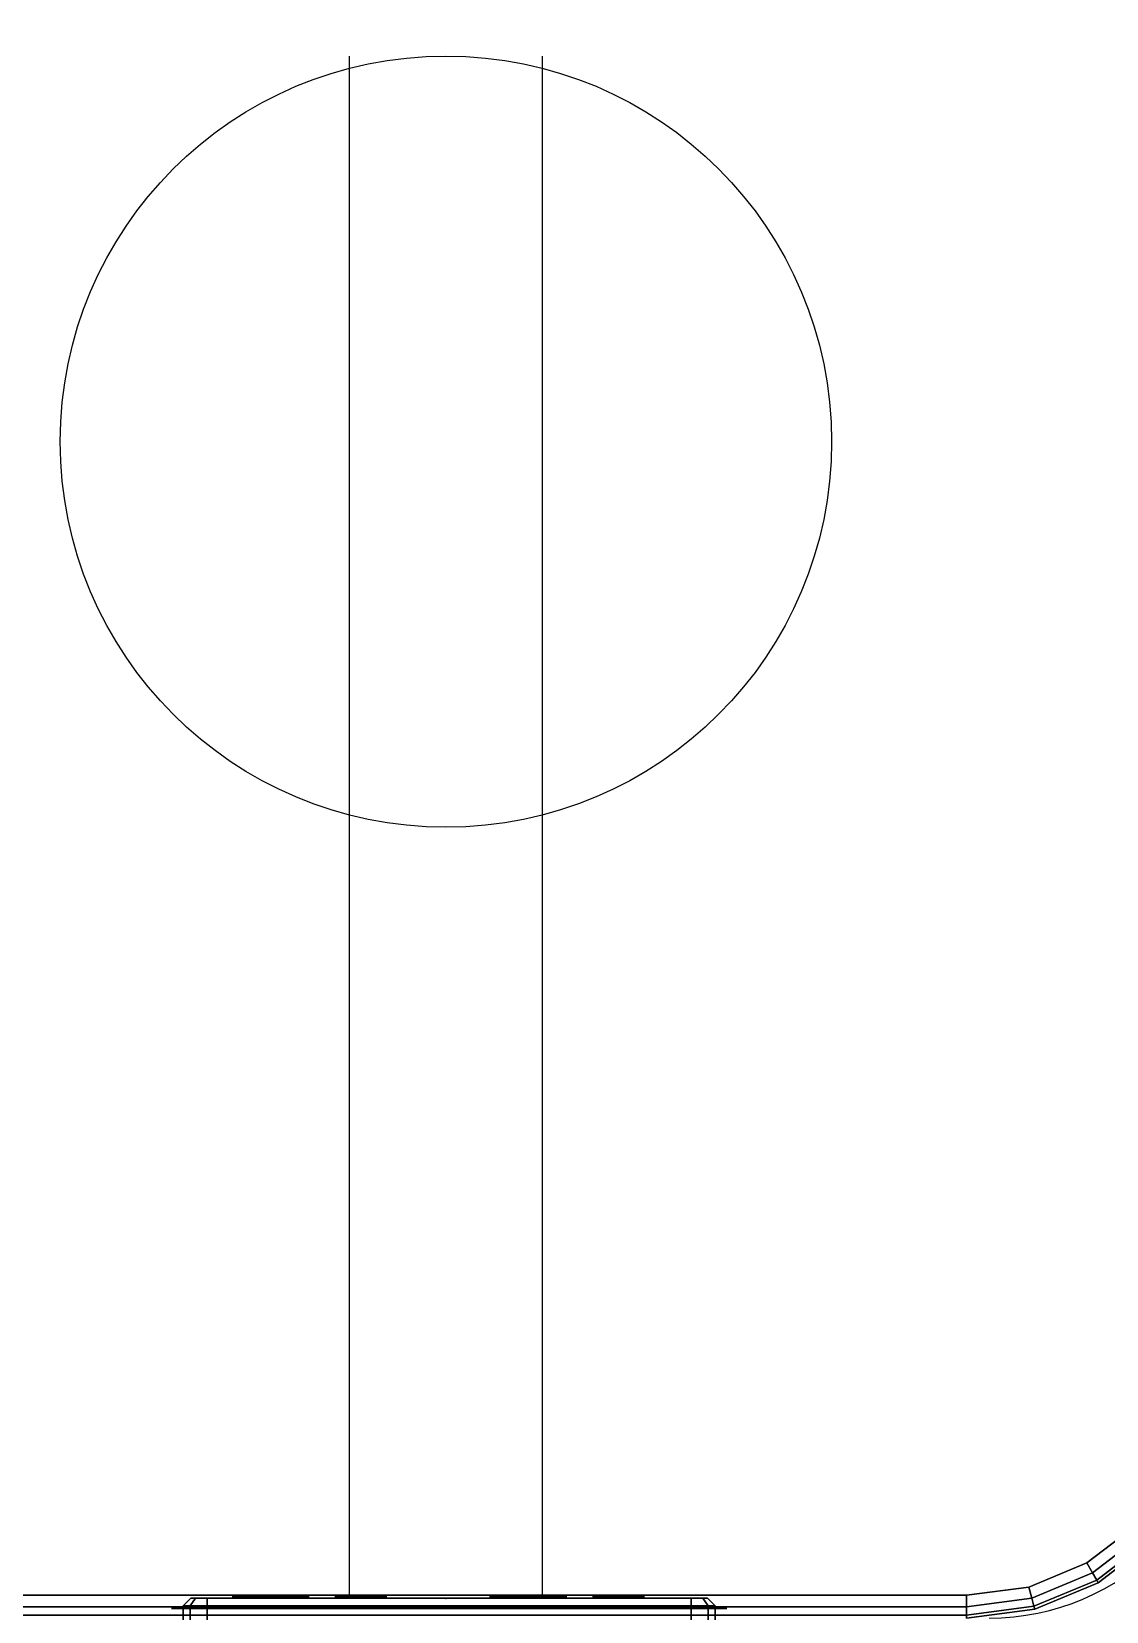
# Model space of a CAD drawing. Extents: x -170 to 1783, y -20 to 1205.
# Drawn here: x 163.7 to 169.27, y 759.3 to 767.49 of the extents above; entities that cross this region are included whole.
import ezdxf

# ---------------------------------------------------------------- set-up
doc = ezdxf.new("R2010")
doc.units = 0
doc.header["$LTSCALE"] = 96
doc.header["$MEASUREMENT"] = 0
for name, color, linetype in [('A-FURN-3-PANEL-KNOCK', 7, 'Continuous'), ('A-FURN-3-POWER-RECP-BLACK', 7, 'Continuous'), ('A-FURN-3-POWER-RECP-GREY', 7, 'Continuous'), ('A-FURN-3-WKSF-TOP', 7, 'Continuous'), ('A-FURN-3-WKSF-TRIM', 7, 'Continuous'), ('A-FURN-P-WKSF', 7, 'Continuous'), ('MAIN_ELECTRICAL', 7, 'Continuous'), ('MAIN_PANEL', 7, 'Continuous'), ('MAIN_WKSURF', 7, 'Continuous'), ('SM', 7, 'Continuous')]:
    doc.layers.add(name, color=color, linetype=linetype)

# ---------------------------------------------------------------- blocks, each defined once
blk = doc.blocks.new('EC-EFP-456')
at = {"layer": 'A-FURN-3-PANEL-KNOCK', "color": 30, "linetype": 'Continuous'}
for points, invisible_edges in [([(5.49, -0.05, 3.5405), (5.49, -0.05, 0.9405), (2.61, -0.05, 0.9405), (2.61, -0.05, 3.5405)], 10), ([(5.49, -0.05, 0.9405), (5.4712, -0.05, 0.8705), (2.6288, -0.05, 0.8705), (2.61, -0.05, 0.9405)], 10), ([(2.61, -0.05, 3.5405), (2.6288, -0.05, 3.6105), (5.4712, -0.05, 3.6105), (5.49, -0.05, 3.5405)], 10), ([(5.4712, -0.05, 0.8705), (5.42, -0.05, 0.8192), (2.68, -0.05, 0.8192), (2.6288, -0.05, 0.8705)], 10), ([(2.6288, -0.05, 3.6105), (2.68, -0.05, 3.6617), (5.42, -0.05, 3.6617), (5.4712, -0.05, 3.6105)], 10), ([(5.42, -0.05, 0.8192), (5.35, -0.05, 0.8005), (2.75, -0.05, 0.8005), (2.68, -0.05, 0.8192)], 8), ([(2.68, -0.05, 3.6617), (2.75, -0.05, 3.6805), (5.35, -0.05, 3.6805), (5.42, -0.05, 3.6617)], 8)]:
    blk.add_3dface(points, dxfattribs=dict(at, invisible_edges=invisible_edges))
blk = doc.blocks.new('EC-WYC-64-2424-T')
at = {"layer": 'A-FURN-3-WKSF-TOP', "color": 60, "linetype": 'Continuous'}
for points, invisible_edges in [([(26.9099, -26.9099, 29), (0.743, -0.2855, 29), (1.0445, -0.1606, 29), (1.368, -0.118, 29)], 9), ([(26.9099, -26.9099, 27.75), (1.368, -0.118, 27.75), (1.0445, -0.1606, 27.75), (0.743, -0.2855, 27.75)], 9), ([(1.368, -0.118, 29), (19.9334, -0.118, 29), (20.1772, -0.142, 29), (34.22, -23.882, 29)], 12), ([(1.368, -0.118, 29), (34.22, -23.882, 29), (32.8706, -23.9704, 29), (31.5443, -24.2343, 29)], 9), ([(29.051, -25.267, 29), (1.368, -0.118, 29), (31.5443, -24.2343, 29), (30.2638, -24.6689, 29)], 3), ([(1.368, -0.118, 29), (29.051, -25.267, 29), (27.9266, -26.0183, 29), (26.9099, -26.9099, 29)], 9), ([(1.368, -0.118, 27.75), (26.9099, -26.9099, 27.75), (27.9266, -26.0183, 27.75), (29.051, -25.267, 27.75)], 9), ([(29.051, -25.267, 27.75), (30.2638, -24.6689, 27.75), (31.5443, -24.2343, 27.75), (1.368, -0.118, 27.75)], 12), ([(1.368, -0.118, 27.75), (31.5443, -24.2343, 27.75), (32.8706, -23.9704, 27.75), (34.22, -23.882, 27.75)], 9), ([(1.368, -0.118, 27.75), (34.22, -23.882, 27.75), (20.1772, -0.142, 27.75), (19.9334, -0.118, 27.75)], 3), ([(0.2855, -0.743, 29), (0.4841, -0.4841, 29), (0.743, -0.2855, 29), (26.9099, -26.9099, 29)], 12), ([(0.2855, -0.743, 27.75), (26.9099, -26.9099, 27.75), (0.743, -0.2855, 27.75), (0.4841, -0.4841, 27.75)], 3), ([(26.9099, -26.9099, 29), (0.118, -1.368, 29), (0.1606, -1.0445, 29), (0.2855, -0.743, 29)], 9), ([(26.9099, -26.9099, 27.75), (0.2855, -0.743, 27.75), (0.1606, -1.0445, 27.75), (0.118, -1.368, 27.75)], 9), ([(0.118, -1.368, 29), (26.9099, -26.9099, 29), (26.0183, -27.9266, 29), (25.267, -29.051, 29)], 9), ([(25.267, -29.051, 29), (24.6689, -30.2638, 29), (24.2343, -31.5443, 29), (0.118, -1.368, 29)], 12), ([(0.118, -1.368, 29), (24.2343, -31.5443, 29), (23.9704, -32.8706, 29), (23.882, -34.22, 29)], 9), ([(0.118, -1.368, 29), (23.882, -34.22, 29), (0.142, -20.2252, 29), (0.118, -19.9814, 29)], 3), ([(0.118, -1.368, 27.75), (0.118, -19.9814, 27.75), (0.142, -20.2252, 27.75), (23.882, -34.22, 27.75)], 12), ([(0.118, -1.368, 27.75), (23.882, -34.22, 27.75), (23.9704, -32.8706, 27.75), (24.2343, -31.5443, 27.75)], 9), ([(25.267, -29.051, 27.75), (0.118, -1.368, 27.75), (24.2343, -31.5443, 27.75), (24.6689, -30.2638, 27.75)], 3), ([(0.118, -1.368, 27.75), (25.267, -29.051, 27.75), (26.0183, -27.9266, 27.75), (26.9099, -26.9099, 27.75)], 9)]:
    blk.add_3dface(points, dxfattribs=dict(at, invisible_edges=invisible_edges))
at = {"layer": 'A-FURN-3-WKSF-TRIM', "color": 40, "linetype": 'Continuous'}
for points in [[(1.018, -0.0619, 28.941), (1.0139, -0.0466, 28.882), (1.368, 0, 28.882), (1.368, -0.0158, 28.941)], [(1.0139, -0.0466, 28.882), (1.0139, -0.0466, 27.868), (1.368, 0, 27.868), (1.368, 0, 28.882)], [(1.0139, -0.0466, 27.868), (1.018, -0.0619, 27.809), (1.368, -0.0158, 27.809), (1.368, 0, 27.868)], [(0.6919, -0.197, 28.941), (0.684, -0.1833, 28.882), (1.0139, -0.0466, 28.882), (1.018, -0.0619, 28.941)], [(0.684, -0.1833, 28.882), (0.684, -0.1833, 27.868), (1.0139, -0.0466, 27.868), (1.0139, -0.0466, 28.882)], [(0.684, -0.1833, 27.868), (0.6919, -0.197, 27.809), (1.018, -0.0619, 27.809), (1.0139, -0.0466, 27.868)], [(0.7135, -0.2344, 28.9842), (0.6919, -0.197, 28.941), (1.018, -0.0619, 28.941), (1.0292, -0.1036, 28.9842)], [(0.6919, -0.197, 27.809), (0.7135, -0.2344, 27.7658), (1.0292, -0.1036, 27.7658), (1.018, -0.0619, 27.809)], [(1.0292, -0.1036, 28.9842), (1.018, -0.0619, 28.941), (1.368, -0.0158, 28.941), (1.368, -0.059, 28.9842)], [(1.018, -0.0619, 27.809), (1.0292, -0.1036, 27.7658), (1.368, -0.059, 27.7658), (1.368, -0.0158, 27.809)], [(1.0445, -0.1606, 29), (1.0292, -0.1036, 28.9842), (1.368, -0.059, 28.9842), (1.368, -0.118, 29)], [(1.0292, -0.1036, 27.7658), (1.0445, -0.1606, 27.75), (1.368, -0.118, 27.75), (1.368, -0.059, 27.7658)], [(1.368, -0.0158, 27.809), (1.368, -0.059, 27.7658), (19.9334, -0.059, 27.7658), (19.9334, -0.0158, 27.809)], [(1.368, -0.059, 28.9842), (1.368, -0.0158, 28.941), (19.9334, -0.0158, 28.941), (19.9334, -0.059, 28.9842)], [(1.368, -0.059, 27.7658), (1.368, -0.118, 27.75), (19.9334, -0.118, 27.75), (19.9334, -0.059, 27.7658)], [(1.368, -0.118, 29), (1.368, -0.059, 28.9842), (19.9334, -0.059, 28.9842), (19.9334, -0.118, 29)], [(0.743, -0.2855, 29), (0.7135, -0.2344, 28.9842), (1.0292, -0.1036, 28.9842), (1.0445, -0.1606, 29)], [(0.7135, -0.2344, 27.7658), (0.743, -0.2855, 27.75), (1.0445, -0.1606, 27.75), (1.0292, -0.1036, 27.7658)], [(0.4119, -0.4119, 28.941), (0.4007, -0.4007, 28.882), (0.684, -0.1833, 28.882), (0.6919, -0.197, 28.941)], [(0.4007, -0.4007, 28.882), (0.4007, -0.4007, 27.868), (0.684, -0.1833, 27.868), (0.684, -0.1833, 28.882)], [(0.4007, -0.4007, 27.868), (0.4119, -0.4119, 27.809), (0.6919, -0.197, 27.809), (0.684, -0.1833, 27.868)], [(0.4424, -0.4424, 28.9842), (0.4119, -0.4119, 28.941), (0.6919, -0.197, 28.941), (0.7135, -0.2344, 28.9842)], [(0.4119, -0.4119, 27.809), (0.4424, -0.4424, 27.7658), (0.7135, -0.2344, 27.7658), (0.6919, -0.197, 27.809)], [(0.4841, -0.4841, 29), (0.4424, -0.4424, 28.9842), (0.7135, -0.2344, 28.9842), (0.743, -0.2855, 29)], [(0.4424, -0.4424, 27.7658), (0.4841, -0.4841, 27.75), (0.743, -0.2855, 27.75), (0.7135, -0.2344, 27.7658)]]:
    blk.add_3dface(points, dxfattribs=at)
at = {"layer": 'A-FURN-P-WKSF', "color": 7, "linetype": 'Continuous'}
blk.add_arc((1.25, -1.25), 1.25, 90, 180, dxfattribs=at)
blk = doc.blocks.new('EC-PRD-3-1')
at = {"layer": 'A-FURN-3-POWER-RECP-BLACK', "color": 20, "linetype": 'Continuous'}
for points, invisible_edges in [([(-1.0121, -0.1122, 2.4905), (-0.8779, -0.1122, 2.6247), (-0.8265, -0.1122, 2.6145)], 13), ([(-1.0121, -0.1122, 2.4905), (-0.8265, -0.1122, 2.6145), (-0.7829, -0.1122, 2.5854)], 13), ([(-1.0121, -0.1122, 2.4905), (-0.7829, -0.1122, 2.5854), (-0.7538, -0.1122, 2.5418)], 13), ([(-1.0121, -0.1122, 2.4905), (-0.7538, -0.1122, 2.5418), (-0.7436, -0.1122, 2.4905)], 13), ([(-1.0121, -0.1122, 2.4905), (-0.7436, -0.1122, 2.4905), (-0.7538, -0.1122, 2.4391)], 13), ([(-1.0121, -0.1122, 2.4905), (-0.7538, -0.1122, 2.4391), (-0.7829, -0.1122, 2.3955)], 13), ([(-1.0121, -0.1122, 2.4905), (-0.7829, -0.1122, 2.3955), (-0.8265, -0.1122, 2.3664)], 13), ([(-1.0121, -0.1122, 2.4905), (-0.8265, -0.1122, 2.3664), (-0.8779, -0.1122, 2.3562)], 13), ([(-1.0121, -0.1122, 2.6247), (-0.8779, -0.1122, 2.6247), (-1.0121, -0.1122, 2.4905)], 2), ([(-0.8779, -0.1122, 2.3562), (-1.0121, -0.1122, 2.3562), (-1.0121, -0.1122, 2.4905)], 12), ([(0.3236, -0.1122, 2.4905), (0.4578, -0.1122, 2.6247), (0.5092, -0.1122, 2.6145)], 13), ([(0.3236, -0.1122, 2.4905), (0.5092, -0.1122, 2.6145), (0.5528, -0.1122, 2.5854)], 13), ([(0.3236, -0.1122, 2.4905), (0.5528, -0.1122, 2.5854), (0.5819, -0.1122, 2.5418)], 13), ([(0.3236, -0.1122, 2.4905), (0.5819, -0.1122, 2.5418), (0.5921, -0.1122, 2.4905)], 13), ([(0.3236, -0.1122, 2.4905), (0.5921, -0.1122, 2.4905), (0.5819, -0.1122, 2.4391)], 13), ([(0.3236, -0.1122, 2.4905), (0.5819, -0.1122, 2.4391), (0.5528, -0.1122, 2.3955)], 13), ([(0.3236, -0.1122, 2.4905), (0.5528, -0.1122, 2.3955), (0.5092, -0.1122, 2.3664)], 13), ([(0.3236, -0.1122, 2.4905), (0.5092, -0.1122, 2.3664), (0.4578, -0.1122, 2.3562)], 13), ([(0.3236, -0.1122, 2.6247), (0.4578, -0.1122, 2.6247), (0.3236, -0.1122, 2.4905)], 2), ([(0.4578, -0.1122, 2.3562), (0.3236, -0.1122, 2.3562), (0.3236, -0.1122, 2.4905)], 12)]:
    blk.add_3dface(points, dxfattribs=dict(at, invisible_edges=invisible_edges))
for points in [[(-0.6099, -0.1122, 2.668), (-0.6099, -0.1122, 2.813), (-0.2099, -0.1122, 2.813), (-0.2099, -0.1122, 2.668)], [(-0.5774, -0.1122, 2.168), (-0.5774, -0.1122, 2.313), (-0.2424, -0.1122, 2.313), (-0.2424, -0.1122, 2.168)], [(0.7258, -0.1122, 2.668), (0.7258, -0.1122, 2.813), (1.1258, -0.1122, 2.813), (1.1258, -0.1122, 2.668)], [(0.7583, -0.1122, 2.168), (0.7583, -0.1122, 2.313), (1.0933, -0.1122, 2.313), (1.0933, -0.1122, 2.168)]]:
    blk.add_3dface(points, dxfattribs=at)
at = {"layer": 'A-FURN-3-POWER-RECP-GREY', "color": 2, "linetype": 'Continuous'}
for points in [[(-1.38, -0.0625, 1.2358), (-1.38, 0.8565, 1.2358), (-1.38, 0.8565, 3.2451), (-1.38, -0.0625, 3.2451)], [(-1.38, 0.8565, 3.2451), (-1.3434, 0.8565, 3.3335), (-1.3434, -0.0625, 3.3335), (-1.38, -0.0625, 3.2451)], [(-1.38, -0.0625, 1.2358), (-1.3434, -0.0625, 1.1474), (-1.3434, 0.8565, 1.1474), (-1.38, 0.8565, 1.2358)], [(-1.3434, 0.8565, 3.3335), (-1.255, 0.8565, 3.3701), (-1.255, -0.0625, 3.3701), (-1.3434, -0.0625, 3.3335)], [(-1.3434, -0.0625, 1.1474), (-1.255, -0.0625, 1.1108), (-1.255, 0.8565, 1.1108), (-1.3434, 0.8565, 1.1474)], [(1.255, -0.0625, 3.3701), (-1.255, -0.0625, 3.3701), (-1.255, 0.8565, 3.3701), (1.255, 0.8565, 3.3701)], [(1.255, -0.0625, 1.1108), (1.255, 0.8565, 1.1108), (-1.255, 0.8565, 1.1108), (-1.255, -0.0625, 1.1108)], [(1.255, 0.8565, 3.3701), (1.3434, 0.8565, 3.3335), (1.3434, -0.0625, 3.3335), (1.255, -0.0625, 3.3701)], [(1.255, -0.0625, 1.1108), (1.3434, -0.0625, 1.1474), (1.3434, 0.8565, 1.1474), (1.255, 0.8565, 1.1108)], [(1.3434, 0.8565, 3.3335), (1.38, 0.8565, 3.2451), (1.38, -0.0625, 3.2451), (1.3434, -0.0625, 3.3335)], [(1.3434, -0.0625, 1.1474), (1.38, -0.0625, 1.2358), (1.38, 0.8565, 1.2358), (1.3434, 0.8565, 1.1474)], [(1.38, -0.0625, 1.2358), (1.38, -0.0625, 3.2451), (1.38, 0.8565, 3.2451), (1.38, 0.8565, 1.2358)], [(-1.38, -0.0625, 3.2451), (-1.34, -0.1025, 3.2451), (-1.34, -0.1025, 1.2358), (-1.38, -0.0625, 1.2358)], [(-1.38, -0.0625, 3.2451), (-1.3434, -0.0625, 3.3335), (-1.315, -0.1025, 3.3053), (-1.34, -0.1025, 3.2451)], [(-1.34, -0.1025, 1.2358), (-1.3151, -0.1025, 1.1757), (-1.3434, -0.0625, 1.1474), (-1.38, -0.0625, 1.2358)], [(-1.3434, -0.0625, 3.3335), (-1.255, -0.0625, 3.3701), (-1.255, -0.1025, 3.3301), (-1.315, -0.1025, 3.3053)], [(-1.3151, -0.1025, 1.1757), (-1.255, -0.1025, 1.1508), (-1.255, -0.0625, 1.1108), (-1.3434, -0.0625, 1.1474)], [(1.255, -0.0625, 3.3701), (1.255, -0.1025, 3.3301), (-1.255, -0.1025, 3.3301), (-1.255, -0.0625, 3.3701)], [(-1.255, -0.0625, 1.1108), (-1.255, -0.1025, 1.1508), (1.255, -0.1025, 1.1508), (1.255, -0.0625, 1.1108)], [(1.255, -0.0625, 3.3701), (1.3434, -0.0625, 3.3335), (1.315, -0.1025, 3.3053), (1.255, -0.1025, 3.3301)], [(1.255, -0.1025, 1.1508), (1.3151, -0.1025, 1.1757), (1.3434, -0.0625, 1.1474), (1.255, -0.0625, 1.1108)], [(1.3434, -0.0625, 3.3335), (1.38, -0.0625, 3.2451), (1.34, -0.1025, 3.2451), (1.315, -0.1025, 3.3053)], [(1.3151, -0.1025, 1.1757), (1.34, -0.1025, 1.2358), (1.38, -0.0625, 1.2358), (1.3434, -0.0625, 1.1474)], [(1.38, -0.0625, 3.2451), (1.38, -0.0625, 1.2358), (1.34, -0.1025, 1.2358), (1.34, -0.1025, 3.2451)]]:
    blk.add_3dface(points, dxfattribs=at)
for points, invisible_edges in [([(-1.3151, -0.1025, 1.1757), (-1.34, -0.1025, 1.2358), (-1.34, -0.1025, 3.2451), (-1.315, -0.1025, 3.3053)], 8), ([(-1.315, -0.1025, 3.3053), (-1.255, -0.1025, 3.3301), (-1.255, -0.1025, 1.1508), (-1.3151, -0.1025, 1.1757)], 10), ([(1.255, -0.1025, 3.3301), (1.255, -0.1025, 1.1508), (-1.255, -0.1025, 1.1508), (-1.255, -0.1025, 3.3301)], 5), ([(1.3151, -0.1025, 1.1757), (1.255, -0.1025, 1.1508), (1.255, -0.1025, 3.3301), (1.315, -0.1025, 3.3053)], 10), ([(1.315, -0.1025, 3.3053), (1.34, -0.1025, 3.2451), (1.34, -0.1025, 1.2358), (1.3151, -0.1025, 1.1757)], 8)]:
    blk.add_3dface(points, dxfattribs=dict(at, invisible_edges=invisible_edges))
at = {"layer": 'MAIN_ELECTRICAL', "color": 7, "linetype": 'Continuous'}
blk.add_point((0.0168, -0.1013), dxfattribs=at)
at = {"layer": 'SM', "color": 60, "linetype": 'Continuous'}
for p, q in [((-0.4832, -0.1013), (-0.4832, -8.1013)), ((0.5168, -0.1013), (0.5168, -8.1013))]:
    blk.add_line(p, q, dxfattribs=at)
blk.add_circle((0.0168, -6.1013), 2, dxfattribs=at)

msp = doc.modelspace()

# ---------------------------------------------------------------- block references
at = {"layer": 'MAIN_ELECTRICAL', "color": 47, "linetype": 'Continuous', "rotation": 180}
msp.add_blockref('EC-PRD-3-1', (165.86551, 759.26241), dxfattribs=at)
at = {"layer": 'MAIN_PANEL', "color": 47, "linetype": 'Continuous', "rotation": 180}
msp.add_blockref('EC-EFP-456', (169.91551, 759.26241), dxfattribs=at)
at = {"layer": 'MAIN_WKSURF', "color": 47, "linetype": 'Continuous', "rotation": 180}
msp.add_blockref('EC-WYC-64-2424-T', (169.91551, 759.26241), dxfattribs=at)

doc.saveas('drawing.dxf')
